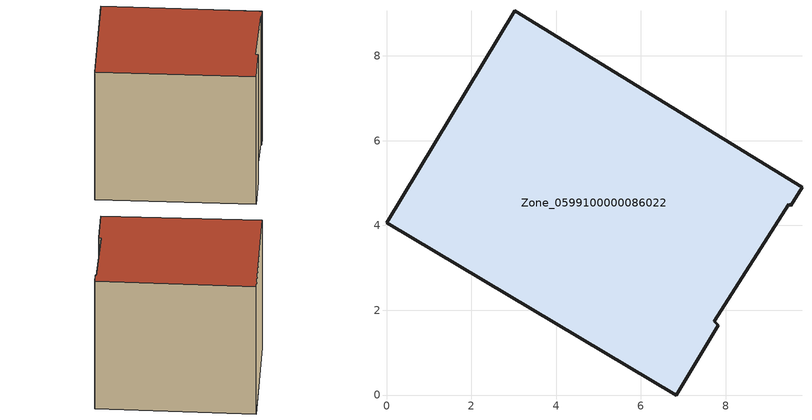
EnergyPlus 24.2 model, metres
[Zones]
Zone_0599100000086022
 floor ground (C_G): 7.73,1.74 7.83,1.65 6.83,0 0,4.07 3.03,9.06 9.8,4.9 9.54,4.46 9.49,4.5 z0
 wall outside (C_F): 9.54,4.46 9.8,4.9 3.03,9.06 0,4.07 6.83,0 7.83,1.65 7.73,1.74 9.49,4.5 9.54,4.46 z0:7.56
 roof outside (C_R): 7.83,1.65 7.73,1.74 9.49,4.5 9.54,4.46 9.8,4.9 3.03,9.06 0,4.07 6.83,0 z7.56
[BUILDING]
Pand.0599100000086022: North Axis=0; Terrain=City; Loads Convergence Tolerance Value=0.04; Temperature Convergence Tolerance Value=0.4; Solar Distribution=FullExterior; Maximum Number of Warmup Days=25; Minimum Number of Warmup Days=1
[Site:Location]
Rotterdam.The.Hague.AP_ZH_NLD Design_Conditions: Latitude=51.96; Longitude=4.45; Time Zone=1; Elevation=-4.5
[SITE:GROUNDTEMPERATURE:BUILDINGSURFACE]
18, 18, 18, 18, 18, 18, 18, 18, 18, 18, 18, 18
[MATERIAL] Thermal Absorptance=0.9; Solar Absorptance=0.7; Visible Absorptance=0.7
Name | Roughness | Thickness | Conductivity | Density | Specific Heat
G.TI.1946-1964 | MediumSmooth | 0.15 | 1 | 540 | 1210
F.TI.1946-1964 | Rough | 0.3 | 0.857143 | 1920 | 840
R.TI.1946-1964 | MediumRough | 0.2 | 0.277778 | 1500 | 1000
[CONSTRUCTION]
C_G: G.TI.1946-1964
C_F: F.TI.1946-1964
C_R: R.TI.1946-1964
[ZONE]
Zone_0599100000086022: Type=1; Multiplier=1; Ceiling Height=Autocalculate; Volume=Autocalculate; Floor Area=autocalculate; Part of Total Floor Area=Yes
[ZONEINFILTRATION:DESIGNFLOWRATE]
Infil_Zone_0599100000086022: Zone or ZoneList or Space or SpaceList=Zone_0599100000086022; Schedule=AlwaysOn; Design Flow Rate Calculation Method=Flow/Area; Flow Rate per Floor Area=0.003; Constant Term Coefficient=1; Temperature Term Coefficient=0; Velocity Term Coefficient=0; Velocity Squared Term Coefficient=0
[HVACTEMPLATE:ZONE:IDEALLOADSAIRSYSTEM]
Zone_0599100000086022: Maximum Heating Supply Air Temperature=50; Minimum Cooling Supply Air Temperature=13; Maximum Heating Supply Air Humidity Ratio=0.0156; Minimum Cooling Supply Air Humidity Ratio=0.0077; Heating Limit=NoLimit; Cooling Limit=NoLimit; Dehumidification Control Type=ConstantSensibleHeatRatio; Cooling Sensible Heat Ratio=0.7; Dehumidification Setpoint=60; Humidification Control Type=None; Humidification Setpoint=30; Outdoor Air Method=None; Outdoor Air Flow Rate per Person=0.00944; Outdoor Air Flow Rate per Zone Floor Area=0; Outdoor Air Flow Rate per Zone=0; Demand Controlled Ventilation Type=None; Outdoor Air Economizer Type=NoEconomizer; Heat Recovery Type=None; Sensible Heat Recovery Effectiveness=0.7; Latent Heat Recovery Effectiveness=0.65
[ZONECONTROL:THERMOSTAT]
ThermostatControl_Zone_0599100000086022: Zone or ZoneList=Zone_0599100000086022; Control Type Schedule=DualSetpointControlType; Control 1=Thermostat_Zone_0599100000086022; Temperature Difference Between Cutout And Setpoint=0
[THERMOSTATSETPOINT:DUALSETPOINT]
Thermostat_Zone_0599100000086022: Heating Setpoint Temperature Schedule=HeatingSetpoint_Zone_0599100000086022; Cooling Setpoint Temperature Schedule=CoolingSetpoint_Zone_0599100000086022
[SCHEDULE:COMPACT]
HeatingSetpoint_Zone_0599100000086022: Through: 12/31, For: AllDays, Until: 24:00, 21
CoolingSetpoint_Zone_0599100000086022: Through: 12/31, For: AllDays, Until: 24:00, 24
DualSetpointControlType: Through: 12/31, For: AllDays, Until: 24:00, 4
AlwaysOn: Through: 12/31, For: AllDays, Until: 24:00, 1
